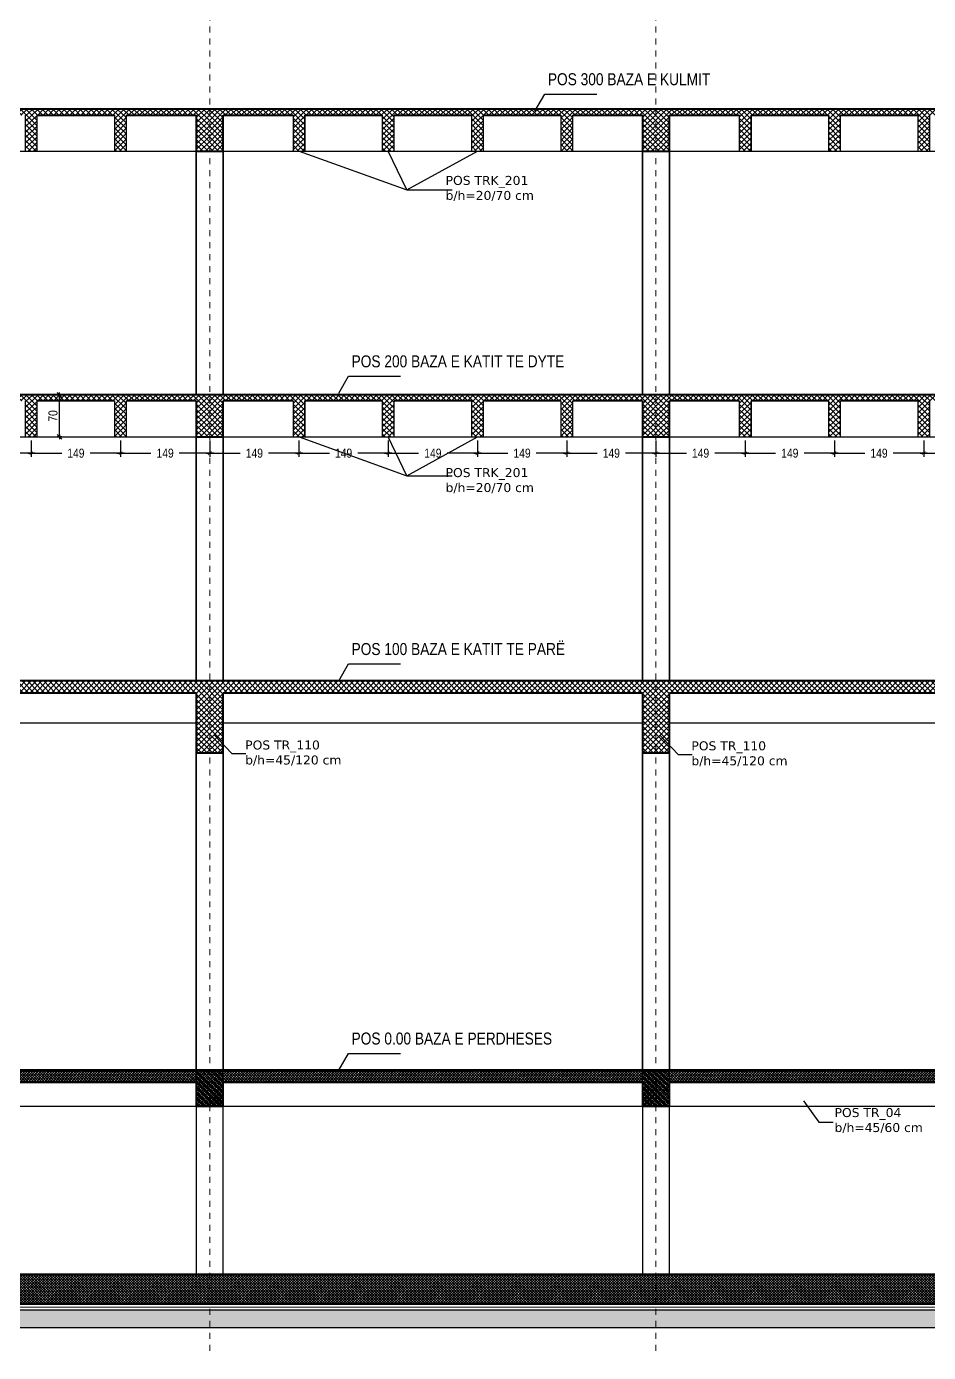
# Model space of a CAD drawing. Header units: metres. Extents: x 7509067 to 7509712, y 4726925 to 4727058.
# Drawn here: x 7509083.72 to 7509098.78, y 4726979.15 to 4727001.27 of the extents above; entities that cross this region are included whole.
import ezdxf

# ---------------------------------------------------------------- set-up
doc = ezdxf.new("R2010")
doc.units = ezdxf.units.M
doc.header["$PDMODE"] = 32
doc.header["$PDSIZE"] = 0.2
doc.linetypes.add('DASHED', pattern=[0.75, 0.5, -0.25])
for name, color, linetype, lineweight in [('Akset_Pen_No__13', 13, 'Continuous', 18), ('muri', 7, 'Continuous', 40), ('Spotat', 1, 'Continuous', 15)]:
    doc.layers.add(name, color=color, linetype=linetype, lineweight=lineweight)
doc.layers.add('New_01 Bodrumi_Pen_No__88', color=7, linetype='Continuous', lineweight=18, true_color=0x092600)
doc.layers.add('New_Dimensionet_Pen_No__24', color=7, linetype='Continuous', lineweight=18, true_color=0x7f1f00)
doc.styles.add('Dimensionet CM', font='swissc.ttf', dxfattribs={"height": 15})
doc.styles.add('Mini shkronjat', font='simplex.shx', dxfattribs={"height": 6})
doc.dimstyles.new('Dimensionet CM', dxfattribs={"dimtxt": 10, "dimasz": 6, "dimexe": 6, "dimexo": 6, "dimgap": 10, "dimtad": 0, "dimtih": 1, "dimtoh": 1, "dimtxsty": 'Dimensionet CM', "dimblk": 'ARCHTICK', "dimcen": 1, "dimdle": 6, "dimadec": 0, "dimazin": 0, "dimtfac": 1, "dimtmove": 0, "dimatfit": 3, "dimldrblk": 'ARCHTICK', "dimfxl": 1, "dimarcsym": 0})
doc.dimstyles.new('DTH', dxfattribs={"dimtxt": 10, "dimasz": 0.8, "dimexe": 6, "dimexo": 6, "dimgap": 3, "dimtad": 1, "dimdec": 1, "dimtxsty": 'Dimensionet CM', "dimblk": 'D', "dimcen": 1, "dimdle": 6, "dimse1": 1, "dimse2": 1, "dimclrd": 256, "dimclrt": 256, "dimadec": 0, "dimazin": 0, "dimtfac": 1, "dimtdec": 1, "dimtmove": 0, "dimatfit": 3, "dimldrblk": 'D', "dimfxl": 6, "dimarcsym": 0})
pattern_1 = [(135, (-134213.647, 70360.724), (-4.49012806, -4.49012806), []), (225, (-134213.647, 70360.724), (4.49012806, -4.49012806), [])]

# ---------------------------------------------------------------- blocks, each defined once
blk = doc.blocks.new('_ArchTick')
at = {"layer": 'Spotat', "color": 0, "const_width": 0.15}
blk.add_lwpolyline([(-0.5, -0.5), (0.5, 0.5)], dxfattribs=at)
blk = doc.blocks.new('*D112')
at = {"color": 0, "lineweight": -2, "transparency": 16777216}
for p, q in [((441568.5, 129665), (441568.5, 129637.8)), ((441717.5, 129665), (441717.5, 129637.8)), ((441562.5, 129643.8), (441619.3, 129643.8)), ((441723.5, 129643.8), (441666.7, 129643.8))]:
    blk.add_line(p, q, dxfattribs=at)
at = {"layer": 'Defpoints', "color": 0, "transparency": 16777216}
for p in [(441568.5, 129671), (441717.5, 129671), (441717.5, 129643.8)]:
    blk.add_point(p, dxfattribs=at)
at = {"color": 0, "lineweight": -2, "transparency": 16777216, "xscale": 6, "yscale": 6, "zscale": 6, "rotation": 180}
blk.add_blockref('_ArchTick', (441568.5, 129643.8), dxfattribs=at)
at = {"color": 0, "lineweight": -2, "transparency": 16777216, "xscale": 6, "yscale": 6, "zscale": 6}
blk.add_blockref('_ArchTick', (441717.5, 129643.8), dxfattribs=at)
at = {"color": 0, "transparency": 16777216, "insert": (441643, 129643.8), "char_height": 15, "attachment_point": 5, "style": 'Dimensionet CM'}
blk.add_mtext('149', dxfattribs=at)
blk = doc.blocks.new('*D113')
at = {"color": 0, "lineweight": -2, "transparency": 16777216}
for p, q in [((441717.5, 129665), (441717.5, 129637.8)), ((441866.5, 129665), (441866.5, 129637.8)), ((441711.5, 129643.8), (441768.3, 129643.8)), ((441872.5, 129643.8), (441815.7, 129643.8))]:
    blk.add_line(p, q, dxfattribs=at)
at = {"layer": 'Defpoints', "color": 0, "transparency": 16777216}
for p in [(441717.5, 129671), (441866.5, 129671), (441866.5, 129643.8)]:
    blk.add_point(p, dxfattribs=at)
at = {"color": 0, "lineweight": -2, "transparency": 16777216, "xscale": 6, "yscale": 6, "zscale": 6, "rotation": 180}
blk.add_blockref('_ArchTick', (441717.5, 129643.8), dxfattribs=at)
at = {"color": 0, "lineweight": -2, "transparency": 16777216, "xscale": 6, "yscale": 6, "zscale": 6}
blk.add_blockref('_ArchTick', (441866.5, 129643.8), dxfattribs=at)
at = {"color": 0, "transparency": 16777216, "insert": (441792, 129643.8), "char_height": 15, "attachment_point": 5, "style": 'Dimensionet CM'}
blk.add_mtext('149', dxfattribs=at)
blk = doc.blocks.new('*D114')
at = {"color": 0, "lineweight": -2, "transparency": 16777216}
for p, q in [((441866.5, 129665), (441866.5, 129637.8)), ((442015.5, 129665), (442015.5, 129637.8)), ((441860.5, 129643.8), (441917.3, 129643.8)), ((442021.5, 129643.8), (441964.7, 129643.8))]:
    blk.add_line(p, q, dxfattribs=at)
at = {"layer": 'Defpoints', "color": 0, "transparency": 16777216}
for p in [(441866.5, 129671), (442015.5, 129671), (442015.5, 129643.8)]:
    blk.add_point(p, dxfattribs=at)
at = {"color": 0, "lineweight": -2, "transparency": 16777216, "xscale": 6, "yscale": 6, "zscale": 6, "rotation": 180}
blk.add_blockref('_ArchTick', (441866.5, 129643.8), dxfattribs=at)
at = {"color": 0, "lineweight": -2, "transparency": 16777216, "xscale": 6, "yscale": 6, "zscale": 6}
blk.add_blockref('_ArchTick', (442015.5, 129643.8), dxfattribs=at)
at = {"color": 0, "transparency": 16777216, "insert": (441941, 129643.8), "char_height": 15, "attachment_point": 5, "style": 'Dimensionet CM'}
blk.add_mtext('149', dxfattribs=at)
blk = doc.blocks.new('*D115')
at = {"color": 0, "lineweight": -2, "transparency": 16777216}
for p, q in [((442015.5, 129665), (442015.5, 129637.8)), ((442164.5, 129665), (442164.5, 129637.8)), ((442009.5, 129643.8), (442066.3, 129643.8)), ((442170.5, 129643.8), (442113.7, 129643.8))]:
    blk.add_line(p, q, dxfattribs=at)
at = {"layer": 'Defpoints', "color": 0, "transparency": 16777216}
for p in [(442015.5, 129671), (442164.5, 129671), (442164.5, 129643.8)]:
    blk.add_point(p, dxfattribs=at)
at = {"color": 0, "lineweight": -2, "transparency": 16777216, "xscale": 6, "yscale": 6, "zscale": 6, "rotation": 180}
blk.add_blockref('_ArchTick', (442015.5, 129643.8), dxfattribs=at)
at = {"color": 0, "lineweight": -2, "transparency": 16777216, "xscale": 6, "yscale": 6, "zscale": 6}
blk.add_blockref('_ArchTick', (442164.5, 129643.8), dxfattribs=at)
at = {"color": 0, "transparency": 16777216, "insert": (442090, 129643.8), "char_height": 15, "attachment_point": 5, "style": 'Dimensionet CM'}
blk.add_mtext('149', dxfattribs=at)
blk = doc.blocks.new('*D116')
at = {"color": 0, "lineweight": -2, "transparency": 16777216}
for p, q in [((442164.5, 129665), (442164.5, 129637.8)), ((442313.5, 129665), (442313.5, 129637.8)), ((442158.5, 129643.8), (442215.3, 129643.8)), ((442319.5, 129643.8), (442262.7, 129643.8))]:
    blk.add_line(p, q, dxfattribs=at)
at = {"layer": 'Defpoints', "color": 0, "transparency": 16777216}
for p in [(442164.5, 129671), (442313.5, 129671), (442313.5, 129643.8)]:
    blk.add_point(p, dxfattribs=at)
at = {"color": 0, "lineweight": -2, "transparency": 16777216, "xscale": 6, "yscale": 6, "zscale": 6, "rotation": 180}
blk.add_blockref('_ArchTick', (442164.5, 129643.8), dxfattribs=at)
at = {"color": 0, "lineweight": -2, "transparency": 16777216, "xscale": 6, "yscale": 6, "zscale": 6}
blk.add_blockref('_ArchTick', (442313.5, 129643.8), dxfattribs=at)
at = {"color": 0, "transparency": 16777216, "insert": (442239, 129643.8), "char_height": 15, "attachment_point": 5, "style": 'Dimensionet CM'}
blk.add_mtext('149', dxfattribs=at)
blk = doc.blocks.new('*D117')
at = {"color": 0, "lineweight": -2, "transparency": 16777216}
for p, q in [((442313.5, 129665), (442313.5, 129637.8)), ((442462.5, 129665), (442462.5, 129637.8)), ((442307.5, 129643.8), (442364.3, 129643.8)), ((442468.5, 129643.8), (442411.7, 129643.8))]:
    blk.add_line(p, q, dxfattribs=at)
at = {"layer": 'Defpoints', "color": 0, "transparency": 16777216}
for p in [(442313.5, 129671), (442462.5, 129671), (442462.5, 129643.8)]:
    blk.add_point(p, dxfattribs=at)
at = {"color": 0, "lineweight": -2, "transparency": 16777216, "xscale": 6, "yscale": 6, "zscale": 6, "rotation": 180}
blk.add_blockref('_ArchTick', (442313.5, 129643.8), dxfattribs=at)
at = {"color": 0, "lineweight": -2, "transparency": 16777216, "xscale": 6, "yscale": 6, "zscale": 6}
blk.add_blockref('_ArchTick', (442462.5, 129643.8), dxfattribs=at)
at = {"color": 0, "transparency": 16777216, "insert": (442388, 129643.8), "char_height": 15, "attachment_point": 5, "style": 'Dimensionet CM'}
blk.add_mtext('149', dxfattribs=at)
blk = doc.blocks.new('*D118')
at = {"color": 0, "lineweight": -2, "transparency": 16777216}
for p, q in [((442462.5, 129665), (442462.5, 129637.8)), ((442611.5, 129665), (442611.5, 129637.8)), ((442456.5, 129643.8), (442513.3, 129643.8)), ((442617.5, 129643.8), (442560.7, 129643.8))]:
    blk.add_line(p, q, dxfattribs=at)
at = {"layer": 'Defpoints', "color": 0, "transparency": 16777216}
for p in [(442462.5, 129671), (442611.5, 129671), (442611.5, 129643.8)]:
    blk.add_point(p, dxfattribs=at)
at = {"color": 0, "lineweight": -2, "transparency": 16777216, "xscale": 6, "yscale": 6, "zscale": 6, "rotation": 180}
blk.add_blockref('_ArchTick', (442462.5, 129643.8), dxfattribs=at)
at = {"color": 0, "lineweight": -2, "transparency": 16777216, "xscale": 6, "yscale": 6, "zscale": 6}
blk.add_blockref('_ArchTick', (442611.5, 129643.8), dxfattribs=at)
at = {"color": 0, "transparency": 16777216, "insert": (442537, 129643.8), "char_height": 15, "attachment_point": 5, "style": 'Dimensionet CM'}
blk.add_mtext('149', dxfattribs=at)
blk = doc.blocks.new('*D119')
at = {"color": 0, "lineweight": -2, "transparency": 16777216}
for p, q in [((442611.5, 129665), (442611.5, 129637.8)), ((442760.5, 129665), (442760.5, 129637.8)), ((442605.5, 129643.8), (442662.3, 129643.8)), ((442766.5, 129643.8), (442709.7, 129643.8))]:
    blk.add_line(p, q, dxfattribs=at)
at = {"layer": 'Defpoints', "color": 0, "transparency": 16777216}
for p in [(442611.5, 129671), (442760.5, 129671), (442760.5, 129643.8)]:
    blk.add_point(p, dxfattribs=at)
at = {"color": 0, "lineweight": -2, "transparency": 16777216, "xscale": 6, "yscale": 6, "zscale": 6, "rotation": 180}
blk.add_blockref('_ArchTick', (442611.5, 129643.8), dxfattribs=at)
at = {"color": 0, "lineweight": -2, "transparency": 16777216, "xscale": 6, "yscale": 6, "zscale": 6}
blk.add_blockref('_ArchTick', (442760.5, 129643.8), dxfattribs=at)
at = {"color": 0, "transparency": 16777216, "insert": (442686, 129643.8), "char_height": 15, "attachment_point": 5, "style": 'Dimensionet CM'}
blk.add_mtext('149', dxfattribs=at)
blk = doc.blocks.new('*D120')
at = {"color": 0, "lineweight": -2, "transparency": 16777216}
for p, q in [((442760.5, 129665), (442760.5, 129637.8)), ((442909.5, 129665), (442909.5, 129637.8)), ((442754.5, 129643.8), (442811.3, 129643.8)), ((442915.5, 129643.8), (442858.7, 129643.8))]:
    blk.add_line(p, q, dxfattribs=at)
at = {"layer": 'Defpoints', "color": 0, "transparency": 16777216}
for p in [(442760.5, 129671), (442909.5, 129671), (442909.5, 129643.8)]:
    blk.add_point(p, dxfattribs=at)
at = {"color": 0, "lineweight": -2, "transparency": 16777216, "xscale": 6, "yscale": 6, "zscale": 6, "rotation": 180}
blk.add_blockref('_ArchTick', (442760.5, 129643.8), dxfattribs=at)
at = {"color": 0, "lineweight": -2, "transparency": 16777216, "xscale": 6, "yscale": 6, "zscale": 6}
blk.add_blockref('_ArchTick', (442909.5, 129643.8), dxfattribs=at)
at = {"color": 0, "transparency": 16777216, "insert": (442835, 129643.8), "char_height": 15, "attachment_point": 5, "style": 'Dimensionet CM'}
blk.add_mtext('149', dxfattribs=at)
blk = doc.blocks.new('*D121')
at = {"color": 0, "lineweight": -2, "transparency": 16777216}
for p, q in [((442909.5, 129665), (442909.5, 129637.8)), ((443058.5, 129665), (443058.5, 129637.8)), ((442903.5, 129643.8), (442960.3, 129643.8)), ((443064.5, 129643.8), (443007.7, 129643.8))]:
    blk.add_line(p, q, dxfattribs=at)
at = {"layer": 'Defpoints', "color": 0, "transparency": 16777216}
for p in [(442909.5, 129671), (443058.5, 129671), (443058.5, 129643.8)]:
    blk.add_point(p, dxfattribs=at)
at = {"color": 0, "lineweight": -2, "transparency": 16777216, "xscale": 6, "yscale": 6, "zscale": 6, "rotation": 180}
blk.add_blockref('_ArchTick', (442909.5, 129643.8), dxfattribs=at)
at = {"color": 0, "lineweight": -2, "transparency": 16777216, "xscale": 6, "yscale": 6, "zscale": 6}
blk.add_blockref('_ArchTick', (443058.5, 129643.8), dxfattribs=at)
at = {"color": 0, "transparency": 16777216, "insert": (442984, 129643.8), "char_height": 15, "attachment_point": 5, "style": 'Dimensionet CM'}
blk.add_mtext('149', dxfattribs=at)
blk = doc.blocks.new('*D153')
at = {"color": 0, "lineweight": -2, "transparency": 16777216}
for p, q in [((443058.5, 129665), (443058.5, 129637.8)), ((443207.5, 129665), (443207.5, 129637.8)), ((443052.5, 129643.8), (443109.3, 129643.8)), ((443213.5, 129643.8), (443156.7, 129643.8))]:
    blk.add_line(p, q, dxfattribs=at)
at = {"layer": 'Defpoints', "color": 0, "transparency": 16777216}
for p in [(443058.5, 129671), (443207.5, 129671), (443207.5, 129643.8)]:
    blk.add_point(p, dxfattribs=at)
at = {"color": 0, "lineweight": -2, "transparency": 16777216, "xscale": 6, "yscale": 6, "zscale": 6, "rotation": 180}
blk.add_blockref('_ArchTick', (443058.5, 129643.8), dxfattribs=at)
at = {"color": 0, "lineweight": -2, "transparency": 16777216, "xscale": 6, "yscale": 6, "zscale": 6}
blk.add_blockref('_ArchTick', (443207.5, 129643.8), dxfattribs=at)
at = {"color": 0, "transparency": 16777216, "insert": (443133, 129643.8), "char_height": 15, "attachment_point": 5, "style": 'Dimensionet CM'}
blk.add_mtext('149', dxfattribs=at)
blk = doc.blocks.new('*D154')
at = {"color": 0, "lineweight": -2, "transparency": 16777216}
for p, q in [((443207.5, 129665), (443207.5, 129637.8)), ((443356.5, 129665), (443356.5, 129637.8)), ((443201.5, 129643.8), (443258.3, 129643.8)), ((443362.5, 129643.8), (443305.7, 129643.8))]:
    blk.add_line(p, q, dxfattribs=at)
at = {"layer": 'Defpoints', "color": 0, "transparency": 16777216}
for p in [(443207.5, 129671), (443356.5, 129671), (443356.5, 129643.8)]:
    blk.add_point(p, dxfattribs=at)
at = {"color": 0, "lineweight": -2, "transparency": 16777216, "xscale": 6, "yscale": 6, "zscale": 6, "rotation": 180}
blk.add_blockref('_ArchTick', (443207.5, 129643.8), dxfattribs=at)
at = {"color": 0, "lineweight": -2, "transparency": 16777216, "xscale": 6, "yscale": 6, "zscale": 6}
blk.add_blockref('_ArchTick', (443356.5, 129643.8), dxfattribs=at)
at = {"color": 0, "transparency": 16777216, "insert": (443282, 129643.8), "char_height": 15, "attachment_point": 5, "style": 'Dimensionet CM'}
blk.add_mtext('149', dxfattribs=at)
blk = doc.blocks.new('D')
for p, q in [((5, 5), (-5, -5)), ((-5, 0), (5, 0)), ((0, 5), (0, -5))]:
    blk.add_line(p, q)
blk = doc.blocks.new('*D196')
at = {"lineweight": -2, "transparency": 16777216}
blk.add_line((441764.5, 129671.8), (441764.5, 129740.2), dxfattribs=at)
at = {"layer": 'Defpoints', "color": 0, "transparency": 16777216}
for p in [(441727.5, 129741), (441764.5, 129741), (441727.5, 129671)]:
    blk.add_point(p, dxfattribs=at)
at = {"lineweight": -2, "transparency": 16777216, "xscale": 0.8, "yscale": 0.8, "zscale": 0.8}
for p, rotation in [((441764.5, 129741), 90), ((441764.5, 129671), 270)]:
    blk.add_blockref('D', p, dxfattribs=dict(at, rotation=rotation))
at = {"transparency": 16777216, "insert": (441753.8, 129706), "char_height": 15, "attachment_point": 5, "rotation": 90, "style": 'Dimensionet CM'}
blk.add_mtext('70', dxfattribs=at)
blk = doc.blocks.new('A$C3AEC7A1F')
h = blk.add_hatch()
h.set_pattern_fill('ANSI37', color=256, scale=2, angle=90, style=0)
h.set_pattern_definition([(135, (-134213.647, 70837.724), (-4.49012806, -4.49012806), []), (225, (-134213.647, 70837.724), (4.49012806, -4.49012806), [])])
h.paths.add_polyline_path([(2012.332, 2074.884), (1267.332, 2074.884), (1267.332, 2004.884), (1289.832, 2004.884), (1289.832, 2064.884), (1406.332, 2064.884), (1406.332, 2004.884), (1426.332, 2004.884), (1426.332, 2064.884), (1555.332, 2064.884), (1555.332, 2004.884), (1575.332, 2004.884), (1575.332, 2064.884), (1704.332, 2064.884), (1704.332, 2004.884), (1724.332, 2004.884), (1724.332, 2064.884), (1853.332, 2064.884), (1853.332, 2004.884), (1873.332, 2004.884), (1873.332, 2064.884), (1989.832, 2064.884), (1989.832, 2004.884), (2012.332, 2004.884)])
h = blk.add_hatch()
h.set_pattern_fill('ANSI37', color=256, scale=2, angle=90, style=0)
h.set_pattern_definition([(135, (-133468.647, 70837.724), (-4.49012806, -4.49012806), []), (225, (-133468.647, 70837.724), (4.49012806, -4.49012806), [])])
h.paths.add_polyline_path([(2757.332, 2074.884), (2012.332, 2074.884), (2012.332, 2004.884), (2034.832, 2004.884), (2034.832, 2064.884), (2151.332, 2064.884), (2151.332, 2004.884), (2171.332, 2004.884), (2171.332, 2064.884), (2300.332, 2064.884), (2300.332, 2004.884), (2320.332, 2004.884), (2320.332, 2064.884), (2449.332, 2064.884), (2449.332, 2004.884), (2469.332, 2004.884), (2469.332, 2064.884), (2598.332, 2064.884), (2598.332, 2004.884), (2618.332, 2004.884), (2618.332, 2064.884), (2734.832, 2064.884), (2734.832, 2004.884), (2757.332, 2004.884)])
h = blk.add_hatch()
h.set_pattern_fill('ANSI37', color=256, scale=2, angle=90, style=0)
h.set_pattern_definition([(135, (-132723.647, 70837.724), (-4.49012806, -4.49012806), []), (225, (-132723.647, 70837.724), (4.49012806, -4.49012806), [])])
h.paths.add_polyline_path([(3502.332, 2074.884), (2757.332, 2074.884), (2757.332, 2004.884), (2779.832, 2004.884), (2779.832, 2064.884), (2896.332, 2064.884), (2896.332, 2004.884), (2916.332, 2004.884), (2916.332, 2064.884), (3045.332, 2064.884), (3045.332, 2004.884), (3065.332, 2004.884), (3065.332, 2064.884), (3194.332, 2064.884), (3194.332, 2004.884), (3214.332, 2004.884), (3214.332, 2064.884), (3343.332, 2064.884), (3343.332, 2004.884), (3363.332, 2004.884), (3363.332, 2064.884), (3479.832, 2064.884), (3479.832, 2004.884), (3502.332, 2004.884)])
h = blk.add_hatch()
h.set_pattern_fill('ANSI37', color=256, scale=2, angle=90, style=0)
h.set_pattern_definition(pattern_1)
h.paths.add_polyline_path([(1289.832, 1587.884), (1406.332, 1587.884), (1406.332, 1527.884), (1426.332, 1527.884), (1426.332, 1587.884), (1555.332, 1587.884), (1555.332, 1527.884), (1575.332, 1527.884), (1575.332, 1587.884), (1704.332, 1587.884), (1704.332, 1527.884), (1724.332, 1527.884), (1724.332, 1587.884), (1853.332, 1587.884), (1853.332, 1527.884), (1873.332, 1527.884), (1873.332, 1587.884), (1989.832, 1587.884), (1989.832, 1527.884), (2012.332, 1527.884), (2012.332, 1597.884), (1267.332, 1597.884), (1267.332, 1527.884), (1289.832, 1527.884)])
h = blk.add_hatch()
h.set_pattern_fill('ANSI37', color=256, scale=2, angle=90, style=0)
h.set_pattern_definition(pattern_1)
h.paths.add_polyline_path([(2034.832, 1587.884), (2151.332, 1587.884), (2151.332, 1527.884), (2171.332, 1527.884), (2171.332, 1587.884), (2300.332, 1587.884), (2300.332, 1527.884), (2320.332, 1527.884), (2320.332, 1587.884), (2449.332, 1587.884), (2449.332, 1527.884), (2469.332, 1527.884), (2469.332, 1587.884), (2598.332, 1587.884), (2598.332, 1527.884), (2618.332, 1527.884), (2618.332, 1587.884), (2734.832, 1587.884), (2734.832, 1527.884), (2757.332, 1527.884), (2757.332, 1597.884), (2734.832, 1597.884), (2734.832, 1597.884), (2034.832, 1597.884), (2034.832, 1597.884), (2012.332, 1597.884), (2012.332, 1527.884), (2034.832, 1527.884)])
h = blk.add_hatch()
h.set_pattern_fill('ANSI37', color=256, scale=2, angle=90, style=0)
h.set_pattern_definition([(135, (-133468.647, 70360.724), (-4.49012806, -4.49012806), []), (225, (-133468.647, 70360.724), (4.49012806, -4.49012806), [])])
h.paths.add_polyline_path([(3502.332, 1597.884), (3479.832, 1597.884), (3479.832, 1597.884), (2779.832, 1597.884), (2779.832, 1597.884), (2757.332, 1597.884), (2757.332, 1527.884), (2779.832, 1527.884), (2779.832, 1587.884), (2896.332, 1587.884), (2896.332, 1527.884), (2916.332, 1527.884), (2916.332, 1587.884), (3045.332, 1587.884), (3045.332, 1527.884), (3065.332, 1527.884), (3065.332, 1587.884), (3194.332, 1587.884), (3194.332, 1527.884), (3214.332, 1527.884), (3214.332, 1587.884), (3343.332, 1587.884), (3343.332, 1527.884), (3363.332, 1527.884), (3363.332, 1587.884), (3479.832, 1587.884), (3479.832, 1527.884), (3502.332, 1527.884)])
h = blk.add_hatch()
h.set_pattern_fill('ANSI37', color=256, scale=2, angle=90, style=0)
h.set_pattern_definition([(135, (-134213.647, 70343.724), (-4.49012806, -4.49012806), []), (225, (-134213.647, 70343.724), (4.49012806, -4.49012806), [])])
h.paths.add_polyline_path([(522.332, 1120.884), (349.832, 1120.884), (349.832, 1100.884), (499.832, 1100.884), (499.832, 1050.884), (522.332, 1050.884)])
h.paths.add_polyline_path([(544.832, 1100.884), (1244.832, 1100.884), (1244.832, 1000.884), (1267.332, 1000.884), (1267.332, 1120.884), (522.332, 1120.884), (522.332, 1050.884), (544.832, 1050.884)])
h.paths.add_polyline_path([(2012.332, 1120.884), (1267.332, 1120.884), (1267.332, 1000.884), (1289.832, 1000.884), (1289.832, 1050.884), (1289.832, 1100.884), (1989.832, 1100.884), (1989.832, 1000.884), (2012.332, 1000.884)])
h.paths.add_polyline_path([(2757.332, 1120.884), (2012.332, 1120.884), (2012.332, 1000.884), (2034.832, 1000.884), (2034.832, 1050.884), (2034.832, 1100.884), (2734.832, 1100.884), (2734.832, 1000.884), (2757.332, 1000.884)])
h.paths.add_polyline_path([(3502.332, 1120.884), (2757.332, 1120.884), (2757.332, 1000.884), (2779.832, 1000.884), (2779.832, 1050.884), (2779.832, 1100.884), (3479.832, 1100.884), (3479.832, 1000.884), (3502.332, 1000.884)])
h.paths.add_polyline_path([(4247.332, 1120.884), (3502.332, 1120.884), (3502.332, 1000.884), (3524.832, 1000.884), (3524.832, 1050.884), (3524.832, 1100.884), (4224.832, 1100.884), (4224.832, 1000.884), (4247.332, 1000.884)])
h.paths.add_polyline_path([(4992.332, 1120.884), (4247.332, 1120.884), (4247.332, 1000.884), (4269.832, 1000.884), (4269.832, 1050.884), (4269.832, 1100.884), (4969.832, 1100.884), (4969.832, 1000.884), (4992.332, 1000.884)])
h.paths.add_polyline_path([(5014.832, 1120.884), (4992.332, 1120.884), (4992.332, 1000.884), (5014.832, 1000.884), (5014.832, 1050.884)])
h = blk.add_hatch()
h.set_pattern_fill('ANSI37', color=256)
h.set_pattern_definition([(45, (-1046035.671, 601470.6378), (-2.24506403, 2.24506403), []), (135, (-1046035.671, 601470.6378), (-2.24506403, -2.24506403), [])])
h.paths.add_polyline_path([(499.832, 470.884), (499.832, 410.884), (544.832, 410.884), (544.832, 450.884), (1244.832, 450.884), (1244.832, 410.884), (1289.832, 410.884), (1289.832, 450.884), (1989.832, 450.884), (1989.832, 410.884), (2034.832, 410.884), (2034.832, 450.884), (2734.832, 450.884), (2734.832, 410.884), (2779.832, 410.884), (2779.832, 450.884), (3479.832, 450.884), (3479.832, 410.884), (3524.832, 410.884), (3524.832, 450.884), (4224.832, 450.884), (4224.832, 410.884), (4269.832, 410.884), (4269.832, 450.884), (4969.832, 450.884), (4969.832, 410.884), (5014.832, 410.884), (5014.832, 470.884)])
h = blk.add_hatch()
h.set_pattern_fill('ANSI37', color=256, scale=2, angle=90, style=0)
h.set_pattern_definition([(135, (-132723.647, 70343.724), (-4.49012806, -4.49012806), []), (225, (-132723.647, 70343.724), (4.49012806, -4.49012806), [])])
h.paths.add_polyline_path([(2012.332, 470.884), (1989.832, 470.884), (1989.832, 410.884), (2012.332, 410.884)])
h.paths.add_polyline_path([(2034.832, 470.884), (2012.332, 470.884), (2012.332, 410.884), (2034.832, 410.884)])
h = blk.add_hatch()
h.set_pattern_fill('ANSI37', color=256, scale=2, angle=90, style=0)
h.set_pattern_definition([(135, (-131978.647, 70343.724), (-4.49012806, -4.49012806), []), (225, (-131978.647, 70343.724), (4.49012806, -4.49012806), [])])
h.paths.add_polyline_path([(2757.332, 470.884), (2734.832, 470.884), (2734.832, 410.884), (2757.332, 410.884)])
h.paths.add_polyline_path([(2779.832, 470.884), (2757.332, 470.884), (2757.332, 410.884), (2779.832, 410.884)])
h = blk.add_hatch()
h.set_pattern_fill('ANSI37', color=256)
h.set_pattern_definition([(45, (-1046035.671, 601764.0294), (-2.24506403, 2.24506403), []), (135, (-1046035.671, 601764.0294), (-2.24506403, -2.24506403), [])])
h.paths.add_polyline_path([(5034.832, 80.884), (479.832, 80.884), (479.832, 130.884), (5034.832, 130.884)])
h = blk.add_hatch()
h.set_pattern_fill('GRAVEL', color=256)
h.set_pattern_definition([(228.0127875, (-1046017.3831, 601789.4294), (-203.200000016, -228.5999999858), [3.4172144, -338.3048364]), (184.969741, (-1046019.6691, 601786.8894), (304.7999998794, 25.400001447), [5.8640472, -580.54048894]), (132.5104471, (-1046025.5111, 601786.3814), (254.0000001073, -279.3999999025), [4.1348152, -409.34722794]), (267.273689, (-1046035.4171, 601780.0314), (25.4000000532, 507.9999999973), [5.3400452, -528.66437426]), (292.83365418, (-1046035.6711, 601774.6974), (-127.0000000106, 304.7999999956), [5.236337, -518.39807745]), (357.273689, (-1046033.6391, 601769.8714), (-507.9999999973, 25.4000000532), [5.3400452, -528.66437426]), (37.69424047, (-1046028.3051, 601769.6174), (-330.19999998536, -254.000000019), [7.0619366, -699.13115314]), (72.25532837, (-1046022.7171, 601773.9354), (177.8000000478, 558.7999999848), [6.6671952, -660.052566]), (121.42956562, (-1046020.6851, 601780.2854), (-203.2000000288, 330.1999999823), [5.35813, -530.455457]), (175.2363583, (-1046023.4791, 601784.8574), (279.399999996, -25.400000044), [6.1171328, -299.7393695]), (222.3974378, (-1046029.5751, 601785.36536), (-304.79999999025, -279.40000001064), [7.9107792, -783.1677251]), (138.81407483, (-1046010.2711, 601779.7774), (-177.7999999893, 152.4000000124), [2.7000454, -267.30565824]), (171.4692344, (-1046012.3031, 601781.5554), (330.2000000089, -50.7999999424), [5.1368198, -508.54638997]), (225, (-1046017.383, 601782.317), (-4e-15, -25.4), [3.5920934, -32.3289311]), (203.1985905, (-1046019.161, 601785.3654), (127.0000000035, 50.799999991), [1.9344132, -191.5062237]), (291.8014095, (-1046020.939, 601784.6034), (-25.400000005, 76.199999998), [2.7356562, -134.0475299]), (30.96375653, (-1046019.923, 601782.0634), (76.200000002, 50.799999997), [4.4431966, -143.66298153]), (161.5650512, (-1046016.113, 601784.349), (50.8, -25.4), [3.2128714, -77.10898117]), (16.38954033, (-1046035.6711, 601784.6034), (254, 76.2), [4.50088, -445.5882667]), (70.34617594, (-1046031.3531, 601785.8734), (-101.6000000093, -279.3999999967), [3.7759894, -373.8221568]), (293.1985905, (-1046016.113, 601789.4294), (-50.799999991, 127.000000004), [3.868801, -189.5718359]), (343.61045967, (-1046014.5891, 601785.8734), (-254.0000000053, 76.1999999822), [4.50088, -445.5882667]), (339.44395478, (-1046035.671, 601768.8554), (-127, 50.8), [4.340352, -212.67734313]), (294.7751406, (-1046031.6071, 601767.3314), (-127.0000001512, 279.3999999313), [3.6367212, -360.0359338]), (66.8014095, (-1046015.859, 601764.0294), (50.799999992, 127.000000003), [3.868801, -189.5718359]), (17.35402464, (-1046014.3351, 601767.5854), (-330.1999999934, -101.6000000213), [4.2578274, -421.5237598]), (69.44395478, (-1046028.305, 601764.0294), (-50.800000001, -127), [2.170176, -214.84751913]), (101.30993247, (-1046017.383, 601764.0294), (-25.4, 101.6), [1.295146, -128.21994965]), (165.96375653, (-1046017.637, 601765.2994), (76.2, -25.4), [5.236337, -99.4905459]), (186.00900596, (-1046022.7171, 601766.5694), (253.9999999987, 25.4000000133), [4.85267, -480.41364863]), (303.6900675, (-1046019.923, 601779.7774), (-25.400000004, 50.8), [3.6632388, -87.9177636]), (353.15722659, (-1046017.8911, 601776.7294), (431.80000000266, -50.7999999774), [6.3955676, -633.16009065]), (60.9453959, (-1046011.5411, 601775.9674), (-101.600000003, -177.7999999984), [2.6150824, -258.8939232]), (90, (-1046010.27, 601778.253), (-25.4, 25.4), [1.524, -23.876]), (120.25643716, (-1046023.2251, 601767.3314), (101.5999999876, -177.800000007), [3.5286696, -349.33940773]), (48.0127875, (-1046025.0031, 601770.3794), (203.2000000168, 228.599999985), [6.8344288, -334.887622]), (0, (-1046020.43, 601775.46), (25.4, 25.4), [6.604, -18.796]), (325.3048465, (-1046013.8271, 601775.4594), (254.0000000962, -177.7999998625), [4.0160956, -397.59316724]), (254.0546041, (-1046010.525, 601773.1734), (-25.399999998, -101.6), [3.6982908, -181.2165004]), (207.64597536, (-1046011.5411, 601769.6174), (-482.6000000177, -253.9999999663), [6.021451, -596.12464423]), (175.42607874, (-1046016.8751, 601766.8234), (-330.2, 25.4), [6.3702946, -630.65846456])])
h.paths.add_polyline_path([(459.832, 70.884), (5054.832, 70.884), (5054.832, 40.884), (459.832, 40.884)])
for p, q in [((2555.3, 2071.777), (2571.59, 2099.853)), ((2571.59, 2099.853), (2658.382, 2099.853)), ((856.375, 2074.884), (5014.832, 2074.884)), ((1853.332, 2064.884), (1724.332, 2064.884)), ((1989.832, 2064.884), (1873.332, 2064.884)), ((1989.832, 1597.884), (1989.832, 2064.884)), ((1989.832, 2064.884), (1989.832, 1597.884)), ((1989.832, 1597.884), (1989.832, 2064.884)), ((2034.832, 2064.884), (2034.832, 1597.884)), ((2151.332, 2064.884), (2034.832, 2064.884)), ((2034.832, 1597.884), (2034.832, 2064.884)), ((2034.832, 1597.884), (2034.832, 2064.884)), ((2151.332, 2064.884), (2151.332, 2004.884)), ((2300.332, 2064.884), (2171.332, 2064.884)), ((2171.332, 2064.884), (2171.332, 2004.884)), ((2449.332, 2064.884), (2320.332, 2064.884)), ((2598.332, 2064.884), (2469.332, 2064.884)), ((2734.832, 2064.884), (2618.332, 2064.884)), ((2734.832, 2064.884), (2734.832, 1597.884)), ((2734.832, 1597.884), (2734.832, 2064.884)), ((2896.332, 2064.884), (2779.832, 2064.884)), ((2779.832, 1597.884), (2779.832, 2064.884)), ((2779.832, 1597.884), (2779.832, 2064.884)), ((2896.332, 2064.884), (2896.332, 2004.884)), ((3045.332, 2064.884), (2916.332, 2064.884)), ((2916.332, 2064.884), (2916.332, 2004.884)), ((3194.332, 2064.884), (3065.332, 2064.884)), ((2734.832, 1597.884), (2734.832, 2054.884)), ((2779.832, 2054.884), (2779.832, 1597.884)), ((544.832, 2004.884), (4969.832, 2004.884)), ((2161.332, 2004.884), (2341.122, 1939.994)), ((2341.122, 1939.994), (2310.332, 2004.884)), ((2341.122, 1939.994), (2459.332, 2004.884)), ((2341.122, 1939.994), (2416.926, 1939.994)), ((2227.557, 1601.011), (2243.847, 1629.087)), ((2243.847, 1629.087), (2330.639, 1629.087)), ((1289.832, 1597.884), (1989.832, 1597.884)), ((1989.832, 1597.884), (2034.832, 1597.884)), ((2034.832, 1597.884), (2734.832, 1597.884)), ((2734.832, 1597.884), (2779.832, 1597.884)), ((2779.832, 1597.884), (3479.832, 1597.884)), ((1989.832, 1587.884), (1989.832, 1120.884)), ((1989.832, 1120.884), (1989.832, 1587.884)), ((2034.832, 1120.884), (2034.832, 1587.884)), ((2034.832, 1587.884), (2034.832, 1120.884)), ((2151.332, 1587.884), (2151.332, 1527.884)), ((2171.332, 1587.884), (2171.332, 1527.884)), ((2734.832, 1587.884), (2734.832, 1120.884)), ((2734.832, 1120.884), (2734.832, 1587.884)), ((2779.832, 1120.884), (2779.832, 1587.884)), ((2779.832, 1587.884), (2779.832, 1120.884)), ((2896.332, 1587.884), (2896.332, 1527.884)), ((2916.332, 1587.884), (2916.332, 1527.884)), ((1289.832, 1527.884), (4969.832, 1527.884)), ((2161.332, 1527.884), (2341.122, 1462.994)), ((2341.122, 1462.994), (2310.332, 1527.884)), ((2341.122, 1462.994), (2459.332, 1527.884)), ((2341.122, 1462.994), (2416.926, 1462.994)), ((2227.557, 1120.884), (2243.847, 1148.96)), ((2243.847, 1148.96), (2330.639, 1148.96)), ((1289.832, 1120.884), (1989.832, 1120.884)), ((1989.832, 1120.884), (2034.832, 1120.884)), ((2034.832, 1120.884), (2734.832, 1120.884)), ((2734.832, 1120.884), (2779.832, 1120.884)), ((2779.832, 1120.884), (3479.832, 1120.884)), ((1289.832, 1050.884), (1989.832, 1050.884)), ((1989.832, 470.884), (1989.832, 1050.884)), ((1989.832, 1050.884), (1989.832, 470.884)), ((2034.832, 1050.884), (2034.832, 470.884)), ((2034.832, 470.884), (2034.832, 1050.884)), ((2034.832, 1050.884), (2734.832, 1050.884)), ((2734.832, 470.884), (2734.832, 1050.884)), ((2734.832, 1050.884), (2734.832, 470.884)), ((2779.832, 1050.884), (2779.832, 470.884)), ((2779.832, 470.884), (2779.832, 1050.884)), ((2779.832, 1050.884), (3479.832, 1050.884)), ((2019.987, 1030.289), (2049.204, 999.515)), ((2764.987, 1028.92), (2794.204, 998.147)), ((1989.832, 1000.884), (2034.832, 1000.884)), ((2049.204, 999.515), (2072.499, 999.515)), ((2734.832, 1000.884), (2779.832, 1000.884)), ((2794.204, 998.147), (2817.499, 998.147)), ((2227.557, 470.884), (2243.847, 498.96)), ((2243.847, 498.96), (2330.639, 498.96)), ((544.832, 410.884), (4969.832, 410.884)), ((3003.546, 420.196), (3028.983, 384.439)), ((3028.983, 384.439), (3053.127, 384.439))]:
    blk.add_line(p, q)
for points in [[(1704.332, 2064.884), (1704.332, 2004.884), (1724.332, 2004.884), (1724.332, 2064.884)], [(1853.332, 2064.884), (1853.332, 2004.884), (1873.332, 2004.884), (1873.332, 2064.884)], [(2151.332, 2064.884), (2151.332, 2004.884), (2171.332, 2004.884), (2171.332, 2064.884)], [(2300.332, 2064.884), (2300.332, 2004.884), (2320.332, 2004.884), (2320.332, 2064.884)], [(2449.332, 2064.884), (2449.332, 2004.884), (2469.332, 2004.884), (2469.332, 2064.884)], [(2598.332, 2064.884), (2598.332, 2004.884), (2618.332, 2004.884), (2618.332, 2064.884)], [(2896.332, 2064.884), (2896.332, 2004.884), (2916.332, 2004.884), (2916.332, 2064.884)], [(3045.332, 2064.884), (3045.332, 2004.884), (3065.332, 2004.884), (3065.332, 2064.884)], [(3194.332, 2064.884), (3194.332, 2004.884), (3214.332, 2004.884), (3214.332, 2064.884)], [(1704.332, 1587.884), (1704.332, 1527.884), (1724.332, 1527.884), (1724.332, 1587.884)], [(1853.332, 1587.884), (1853.332, 1527.884), (1873.332, 1527.884), (1873.332, 1587.884)], [(2151.332, 1587.884), (2151.332, 1527.884), (2171.332, 1527.884), (2171.332, 1587.884)], [(2300.332, 1587.884), (2300.332, 1527.884), (2320.332, 1527.884), (2320.332, 1587.884)], [(2449.332, 1587.884), (2449.332, 1527.884), (2469.332, 1527.884), (2469.332, 1587.884)], [(2598.332, 1587.884), (2598.332, 1527.884), (2618.332, 1527.884), (2618.332, 1587.884)], [(2896.332, 1587.884), (2896.332, 1527.884), (2916.332, 1527.884), (2916.332, 1587.884)], [(3045.332, 1587.884), (3045.332, 1527.884), (3065.332, 1527.884), (3065.332, 1587.884)], [(3194.332, 1587.884), (3194.332, 1527.884), (3214.332, 1527.884), (3214.332, 1587.884)], [(1989.832, 470.884), (1989.832, 410.884), (2034.832, 410.884), (2034.832, 470.884), (1989.832, 470.884)], [(2734.832, 470.884), (2734.832, 410.884), (2779.832, 410.884), (2779.832, 470.884), (2734.832, 470.884)], [(459.832, 70.884), (5054.832, 70.884), (5054.832, 40.884), (459.832, 40.884), (459.832, 70.884)]]:
    blk.add_lwpolyline(points)
for points in [[(1989.832, 130.884), (2034.832, 130.884), (2034.832, 410.884), (1989.832, 410.884)], [(2734.832, 130.884), (2779.832, 130.884), (2779.832, 410.884), (2734.832, 410.884)]]:
    blk.add_lwpolyline(points, close=True)
at = {"layer": 'Akset_Pen_No__13', "color": 251, "linetype": 'DASHED', "ltscale": 2}
for p, q in [((2012.332, 2632.871), (2012.332, 0)), ((2757.332, 2632.871), (2757.332, 0))]:
    blk.add_line(p, q, dxfattribs=at)
at = {"layer": 'muri'}
for p, q in [((5014.832, 2074.884), (349.832, 2074.884)), ((1724.332, 2064.884), (1853.332, 2064.884)), ((1873.332, 2064.884), (1989.832, 2064.884)), ((1989.832, 2064.884), (1989.832, 2004.884)), ((2034.832, 2004.884), (2034.832, 2064.884)), ((2034.832, 2064.884), (2151.332, 2064.884)), ((2171.332, 2064.884), (2300.332, 2064.884)), ((2320.332, 2064.884), (2449.332, 2064.884)), ((2469.332, 2064.884), (2598.332, 2064.884)), ((2618.332, 2064.884), (2734.832, 2064.884)), ((2734.832, 2064.884), (2734.832, 2004.884)), ((2779.832, 2004.884), (2779.832, 2064.884)), ((2779.832, 2064.884), (2896.332, 2064.884)), ((2916.332, 2064.884), (3045.332, 2064.884)), ((3065.332, 2064.884), (3194.332, 2064.884)), ((1989.832, 2004.884), (2034.832, 2004.884)), ((2734.832, 2004.884), (2779.832, 2004.884)), ((5014.832, 1597.884), (349.832, 1597.884)), ((1853.332, 1587.884), (1724.332, 1587.884)), ((1989.832, 1587.884), (1873.332, 1587.884)), ((1989.832, 1587.884), (1989.832, 1527.884)), ((2034.832, 1527.884), (2034.832, 1587.884)), ((2151.332, 1587.884), (2034.832, 1587.884)), ((2300.332, 1587.884), (2171.332, 1587.884)), ((2449.332, 1587.884), (2320.332, 1587.884)), ((2598.332, 1587.884), (2469.332, 1587.884)), ((2734.832, 1587.884), (2618.332, 1587.884)), ((2734.832, 1587.884), (2734.832, 1527.884)), ((2779.832, 1527.884), (2779.832, 1587.884)), ((2896.332, 1587.884), (2779.832, 1587.884)), ((3045.332, 1587.884), (2916.332, 1587.884)), ((3194.332, 1587.884), (3065.332, 1587.884)), ((1989.832, 1527.884), (2034.832, 1527.884)), ((2734.832, 1527.884), (2779.832, 1527.884)), ((5014.832, 1120.884), (349.832, 1120.884)), ((1289.832, 1100.884), (1989.832, 1100.884)), ((1989.832, 1100.884), (1989.832, 1000.884)), ((2034.832, 1100.884), (2734.832, 1100.884)), ((2034.832, 1000.884), (2034.832, 1100.884)), ((2734.832, 1100.884), (2734.832, 1000.884)), ((2779.832, 1100.884), (3479.832, 1100.884)), ((2779.832, 1000.884), (2779.832, 1100.884)), ((1989.832, 1000.884), (2034.832, 1000.884)), ((2734.832, 1000.884), (2779.832, 1000.884)), ((499.832, 470.884), (11289.492, 470.884))]:
    blk.add_line(p, q, dxfattribs=at)
blk.add_lwpolyline([(5014.832, 470.884), (499.832, 470.884), (499.832, 410.884), (544.832, 410.884), (544.832, 450.884), (1244.832, 450.884), (1244.832, 410.884), (1289.832, 410.884), (1289.832, 450.884), (1989.832, 450.884), (1989.832, 410.884), (2034.832, 410.884), (2034.832, 450.884), (2734.832, 450.884), (2734.832, 410.884), (2779.832, 410.884), (2779.832, 450.884), (3479.832, 450.884)], dxfattribs=at)
blk.add_lwpolyline([(5034.832, 80.884), (479.832, 80.884), (479.832, 130.884), (5034.832, 130.884)], close=True, dxfattribs=at)
at = {"layer": 'New_01 Bodrumi_Pen_No__88', "color": 98, "linetype": 'Continuous', "lineweight": 18, "true_color": 0x092600}
for p, q in [((1989.832, 1120.884), (1989.832, 1587.884)), ((2034.832, 1120.884), (2034.832, 1587.884)), ((2734.832, 1120.884), (2734.832, 1587.884)), ((2779.832, 1120.884), (2779.832, 1587.884))]:
    blk.add_line(p, q, dxfattribs=at)
at = {"layer": 'New_Dimensionet_Pen_No__24', "color": 26, "linetype": 'Continuous', "lineweight": 18, "true_color": 0x7f1f00}
for points in [[(479.832, 80.884), (459.832, 80.884), (459.832, 75.884), (5034.832, 75.884), (5054.832, 75.884), (5054.832, 80.884), (479.832, 80.884)], [(479.832, 75.884), (459.832, 75.884), (459.832, 70.884), (5034.832, 70.884), (5054.832, 70.884), (5054.832, 75.884), (479.832, 75.884)]]:
    blk.add_lwpolyline(points, dxfattribs=at)
at = {"attachment_point": 1}
for s, insert, char_height, width, style in [('POS 300 BAZA E KULMIT ', (2576.814, 2134.809), 20, 363.01988, 'Dimensionet CM'), ('{\\fVerdana|b0|i0|c0|p34;POS TRK_201\\Pb/h=20/70 cm}', (2406.08, 1963.471), 15, 160.37296, 'Mini shkronjat'), ('POS 200 BAZA E KATIT TE DYTE  ', (2249.072, 1664.043), 20, 495.19469, 'Dimensionet CM'), ('{\\fVerdana|b0|i0|c0|p34;POS TRK_201\\Pb/h=20/70 cm}', (2406.08, 1475.904), 15, 160.37296, 'Mini shkronjat'), ('POS 100 BAZA E KATIT TE PARË  ', (2249.072, 1183.917), 20, 495.19469, 'Dimensionet CM'), ('{\\fVerdana|b0|i0|c0|p34;POS TR_110\\Pb/h=45/120 cm}', (2071.491, 1021.3), 15, 180.47916, 'Mini shkronjat'), ('{\\fVerdana|b0|i0|c0|p34;POS TR_110\\Pb/h=45/120 cm}', (2816.491, 1019.932), 15, 180.47916, 'Mini shkronjat'), ('POS 0.00 BAZA E PERDHESES  ', (2249.072, 533.917), 20, 495.19469, 'Dimensionet CM'), ('{\\fVerdana|b0|i0|c0|p34;POS TR_04 b/h=45/60 cm}', (3055.496, 407.907), 15, 176.92255, 'Mini shkronjat')]:
    blk.add_mtext(s, dxfattribs=dict(at, insert=insert, char_height=char_height, width=width, style=style))
dim = blk.add_linear_dim(base=(1761.317, 1597.884), p1=(1724.332, 1527.884), p2=(1724.332, 1597.884), angle=90, dimstyle='DTH')
dim.commit()
dim.dimension.update_dxf_attribs({"geometry": '*D196', "text_midpoint": (1750.627, 1562.884), "insert": (-440003.203, -128143.089)})
for base, p1, p2, picture, middle in [((1714.332, 1500.758), (1565.332, 1527.884), (1714.332, 1527.884), '*D112', (1639.832, 1500.758)), ((1863.332, 1500.758), (1714.332, 1527.884), (1863.332, 1527.884), '*D113', (1788.832, 1500.758)), ((2012.332, 1500.758), (1863.332, 1527.884), (2012.332, 1527.884), '*D114', (1937.832, 1500.758)), ((2161.332, 1500.758), (2012.332, 1527.884), (2161.332, 1527.884), '*D115', (2086.832, 1500.758)), ((2310.332, 1500.758), (2161.332, 1527.884), (2310.332, 1527.884), '*D116', (2235.832, 1500.758)), ((2459.332, 1500.758), (2310.332, 1527.884), (2459.332, 1527.884), '*D117', (2384.832, 1500.758)), ((2608.332, 1500.758), (2459.332, 1527.884), (2608.332, 1527.884), '*D118', (2533.832, 1500.758)), ((2757.332, 1500.758), (2608.332, 1527.884), (2757.332, 1527.884), '*D119', (2682.832, 1500.758)), ((2906.332, 1500.758), (2757.332, 1527.884), (2906.332, 1527.884), '*D120', (2831.832, 1500.758)), ((3055.332, 1500.758), (2906.332, 1527.884), (3055.332, 1527.884), '*D121', (2980.832, 1500.758)), ((3204.332, 1500.758), (3055.332, 1527.884), (3204.332, 1527.884), '*D153', (3129.832, 1500.758)), ((3353.332, 1500.758), (3204.332, 1527.884), (3353.332, 1527.884), '*D154', (3278.832, 1500.758))]:
    dim = blk.add_linear_dim(base=base, p1=p1, p2=p2, dimstyle='Dimensionet CM', override={"dimtmove": 1, "dimfxl": 6})
    dim.commit()
    dim.dimension.update_dxf_attribs({"geometry": picture, "text_midpoint": middle, "insert": (-440003.203, -128143.089)})

msp = doc.modelspace()

# ---------------------------------------------------------------- block references
at = {"color": 1, "xscale": 0.01, "yscale": 0.01, "zscale": 0.01}
msp.add_blockref('A$C3AEC7A1F', (7509066.654, 4726979.146), dxfattribs=at)

doc.saveas('drawing.dxf')
